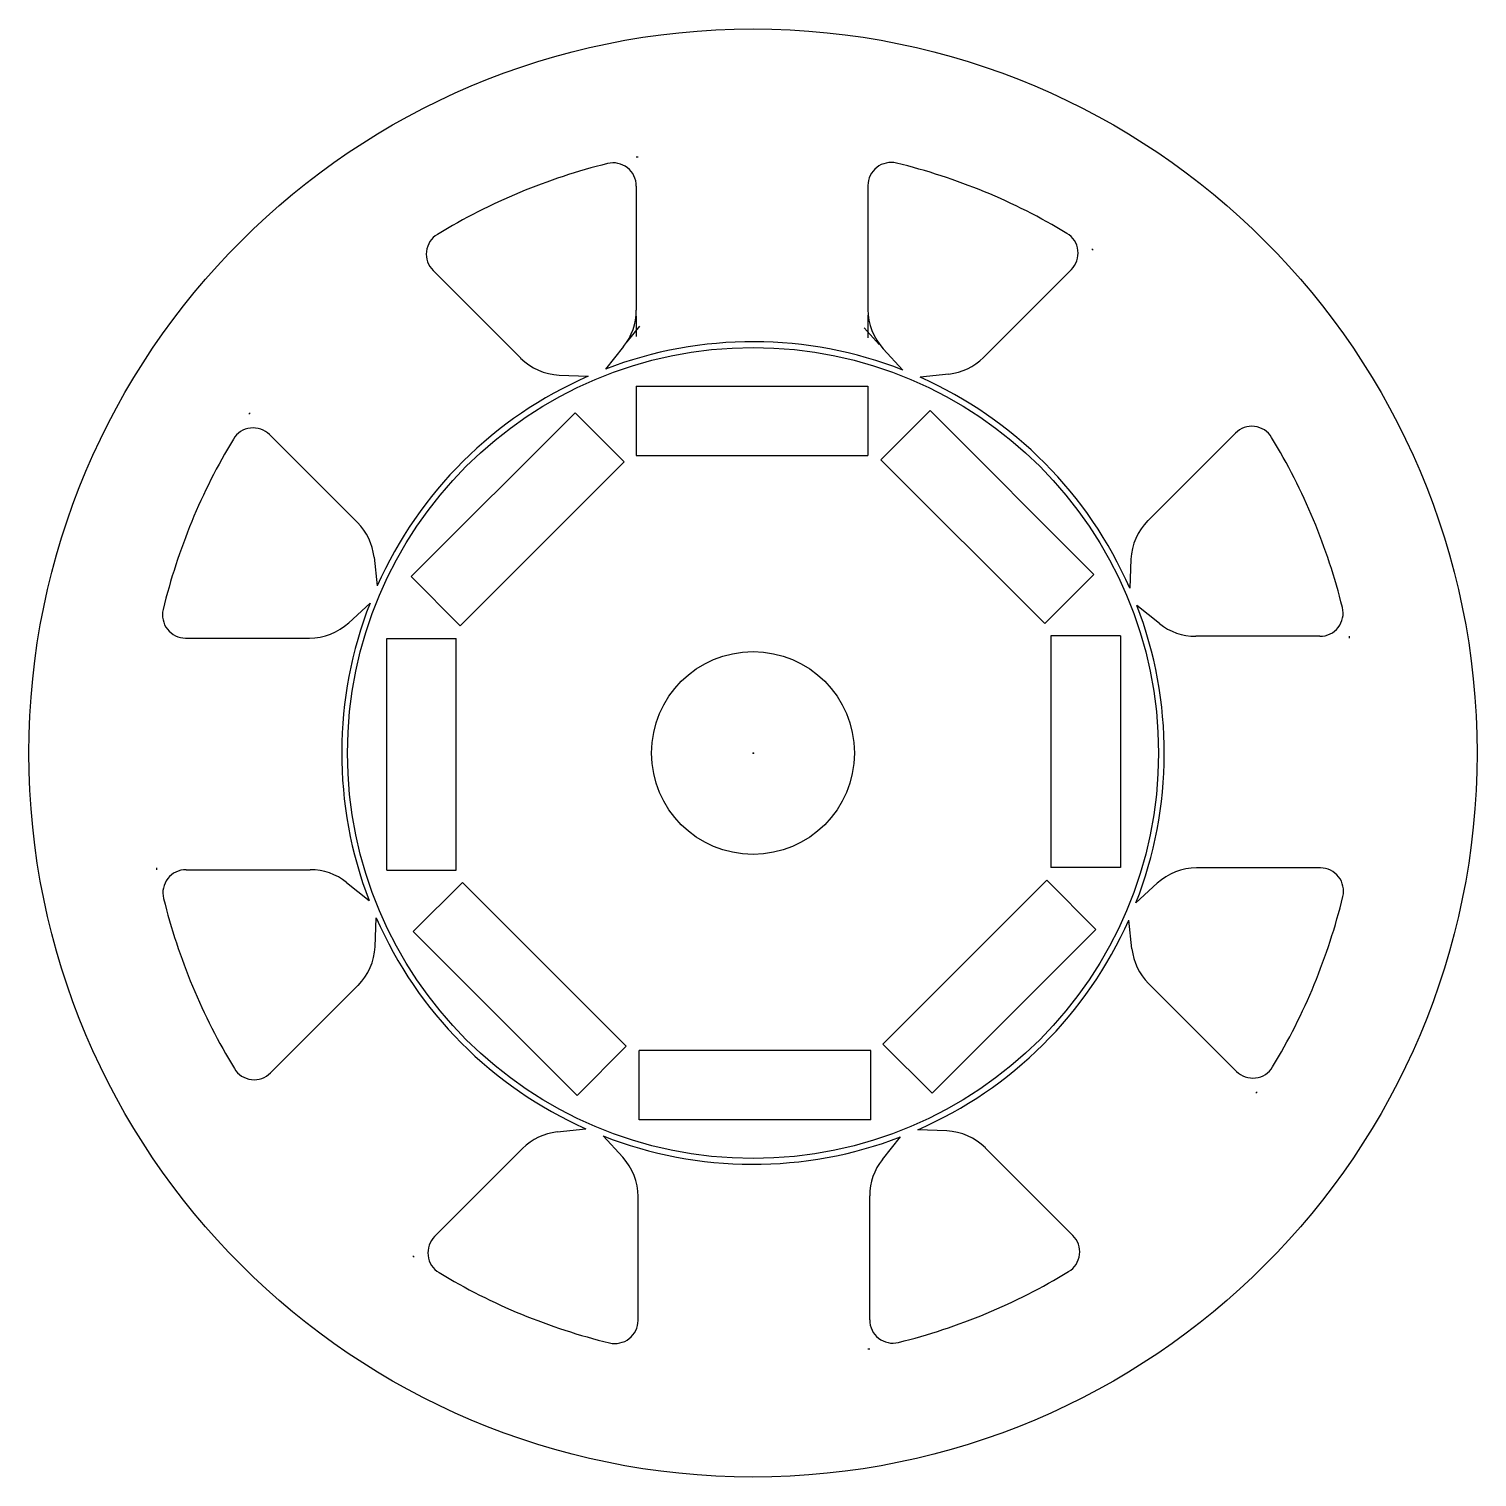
# Model space of a CAD drawing. Header units: millimetres. Extents: x -125 to 125, y -125 to 125.
import ezdxf

# ---------------------------------------------------------------- set-up
doc = ezdxf.new("R2010")
doc.units = ezdxf.units.MM
doc.header["$PDSIZE"] = -1

msp = doc.modelspace()

# ---------------------------------------------------------------- linework, layer by layer
at = {"color": 7, "linetype": 'Continuous'}
for p, q in [((-20.15, 102.92), (-19.84, 102.92)), ((-20.15, 97.88), (-20.15, 76.43)), ((19.84, 97.95), (19.84, 76.57)), ((58.52, 87.03), (58.74, 86.81)), ((-55.23, 83.3), (-40.11, 68.17)), ((54.96, 83.46), (39.79, 68.29)), ((-20.15, 75.43), (-20.15, 71.92)), ((19.84, 75.57), (19.84, 71.67)), ((-21.72, 70.96), (-19.53, 73.7)), ((21.81, 70.54), (19.17, 73.41)), ((-22.35, 70.18), (-25.47, 66.27)), ((22.48, 69.8), (25.87, 66.12)), ((-33.46, 65.25), (-28.46, 65.04)), ((33.82, 65.43), (28.85, 64.87)), ((-20.15, 63.34), (19.85, 63.34)), ((-20.15, 63.34), (-20.15, 51.34)), ((19.85, 63.34), (19.85, 51.34)), ((-87.03, 58.52), (-86.81, 58.74)), ((-59.01, 30.47), (-30.73, 58.75)), ((-30.73, 58.75), (-22.24, 50.27)), ((30.56, 59.11), (22.08, 50.62)), ((30.56, 59.11), (58.85, 30.82)), ((83.3, 55.23), (68.17, 40.11)), ((-83.46, 54.96), (-68.29, 39.79)), ((-50.53, 21.98), (-22.24, 50.27)), ((-20.15, 51.34), (19.85, 51.34)), ((22.08, 50.62), (50.36, 22.34)), ((-65.43, 33.82), (-64.87, 28.85)), ((65.25, 33.46), (65.04, 28.46)), ((-59.01, 30.47), (-50.53, 21.98)), ((58.85, 30.82), (50.36, 22.34)), ((-69.8, 22.48), (-66.12, 25.87)), ((70.18, 22.35), (66.27, 25.47)), ((63.43, 20.25), (51.43, 20.25)), ((51.43, 20.25), (51.43, -19.75)), ((63.43, 20.25), (63.43, -19.75)), ((97.88, 20.15), (76.43, 20.15)), ((102.92, 20.15), (102.92, 19.84)), ((-97.95, 19.84), (-76.57, 19.84)), ((-63.24, -20.25), (-63.24, 19.75)), ((-63.24, 19.75), (-51.24, 19.75)), ((-51.24, -20.25), (-51.24, 19.75)), ((-102.92, -20.15), (-102.92, -19.84)), ((63.43, -19.75), (51.43, -19.75)), ((97.95, -19.84), (76.57, -19.84)), ((-97.88, -20.15), (-76.43, -20.15)), ((-70.18, -22.35), (-66.27, -25.47)), ((-63.24, -20.25), (-51.24, -20.25)), ((-58.66, -30.82), (-50.17, -22.34)), ((-21.89, -50.62), (-50.17, -22.34)), ((50.72, -21.98), (22.43, -50.27)), ((59.2, -30.47), (50.72, -21.98)), ((69.8, -22.48), (66.12, -25.87)), ((-65.25, -33.46), (-65.04, -28.46)), ((65.43, -33.82), (64.87, -28.85)), ((-30.37, -59.11), (-58.66, -30.82)), ((59.2, -30.47), (30.92, -58.75)), ((83.46, -54.96), (68.29, -39.79)), ((-83.3, -55.23), (-68.17, -40.11)), ((-30.37, -59.11), (-21.89, -50.62)), ((20.35, -51.34), (-19.65, -51.34)), ((-19.65, -63.34), (-19.65, -51.34)), ((20.35, -63.34), (20.35, -51.34)), ((30.92, -58.75), (22.43, -50.27)), ((87.03, -58.52), (86.81, -58.74)), ((-33.82, -65.43), (-28.85, -64.87)), ((20.35, -63.34), (-19.65, -63.34)), ((-22.48, -69.8), (-25.87, -66.12)), ((22.35, -70.18), (25.47, -66.27)), ((33.46, -65.25), (28.46, -65.04)), ((-54.96, -83.46), (-39.79, -68.29)), ((55.23, -83.3), (40.11, -68.17)), ((-19.84, -97.95), (-19.84, -76.57)), ((20.15, -97.88), (20.15, -76.43)), ((-58.52, -87.03), (-58.74, -86.81)), ((20.15, -102.92), (19.84, -102.92))]:
    msp.add_line(p, q, dxfattribs=at)
for radius in [125, 70, 17.5]:
    msp.add_circle((0, 0), radius, dxfattribs=at)
for centre, radius, start, end in [((0, 0), 104.81, 103.8629, 121.3189), ((-24.15, 97.88), 4, 0, 103.8629), ((23.84, 97.95), 4, 76.3189, 180), ((0, 0), 104.81, 58.8629, 76.3189), ((-52.4, 86.12), 4, 121.3189, 225), ((52.13, 86.29), 4, 315, 58.8629), ((-30.15, 76.43), 10, 321.3439, 0), ((29.84, 76.57), 10, 180, 222.5953), ((0, 0), 71, 68.6342, 111.0216), ((-33.04, 75.25), 10, 225, 267.5953), ((32.72, 75.36), 10, 276.3439, 315), ((0, 0), 71, 113.6342, 156.0216), ((0, 0), 71, 23.6342, 66.0216), ((-86.29, 52.13), 4, 45, 148.8629), ((86.12, 52.4), 4, 31.3189, 135), ((0, 0), 104.81, 148.8629, 166.3189), ((0, 0), 104.81, 13.8629, 31.3189), ((75.25, 33.04), 10, 135, 177.5953), ((-75.36, 32.72), 10, 6.3439, 45), ((0, 0), 71, 158.6342, 201.0216), ((0, 0), 71, 338.6342, 21.0216), ((97.88, 24.15), 4, 270, 13.8629), ((-97.95, 23.84), 4, 166.3189, 270), ((-76.57, 29.84), 10, 270, 312.5953), ((76.43, 30.15), 10, 231.3439, 270), ((76.57, -29.84), 10, 90, 132.5953), ((97.95, -23.84), 4, 346.3189, 90), ((-97.88, -24.15), 4, 90, 193.8629), ((-76.43, -30.15), 10, 51.3439, 90), ((0, 0), 104.81, 328.8629, 346.3189), ((0, 0), 104.81, 193.8629, 211.3189), ((0, 0), 71, 203.6342, 246.0216), ((0, 0), 71, 293.6342, 336.0216), ((-75.25, -33.04), 10, 315, 357.5953), ((75.36, -32.72), 10, 186.3439, 225), ((-86.12, -52.4), 4, 211.3189, 315), ((86.29, -52.13), 4, 225, 328.8629), ((-32.72, -75.36), 10, 96.3439, 135), ((0, 0), 71, 248.6342, 291.0216), ((33.04, -75.25), 10, 45, 87.5953), ((-29.84, -76.57), 10, 0, 42.5953), ((30.15, -76.43), 10, 141.3439, 180), ((-52.13, -86.29), 4, 135, 238.8629), ((52.4, -86.12), 4, 301.3189, 45), ((0, 0), 104.81, 238.8629, 256.3189), ((0, 0), 104.81, 283.8629, 301.3189), ((-23.84, -97.95), 4, 256.3189, 0), ((24.15, -97.88), 4, 180, 283.8629)]:
    msp.add_arc(centre, radius, start, end, dxfattribs=at)
for p in [(0, 0), (0.1, 0)]:
    msp.add_point(p, dxfattribs=at)

doc.saveas('drawing.dxf')
